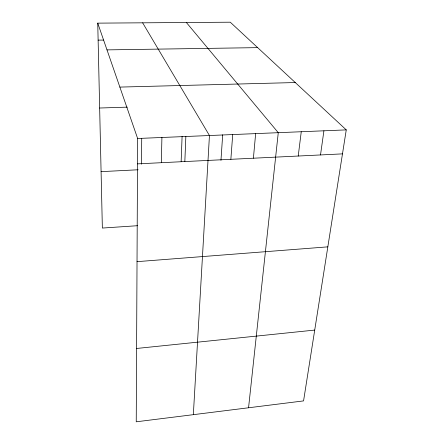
<?xml version="1.0" encoding="UTF-8"?>
<svg xmlns="http://www.w3.org/2000/svg" width="444" height="444" viewBox="0 0 444 444"><rect width="100%" height="100%" fill="white"/><g stroke="black" fill="none" stroke-linecap="round" stroke-linejoin="round"><path stroke-width="0.67" d="M97.741 23.138L137.634 138.484L136.236 421.8L303.563 400.904L346.259 129.881L230.269 22.2L97.741 23.138L102.359 228.061L137.662 225.696M141.514 164.213L141.719 138.506M161.339 162.698L161.916 137.485M181.141 161.61L182.09 136.475M184.837 161.555L185.847 136.497M193.34 414.668L209.446 135.525L142.641 22.822M220.962 160.334L222.683 134.804M230.858 159.313L232.712 134.565M253.402 158.214L255.65 133.616M248.557 407.77L278.271 132.684L186.375 22.511M298.224 156.027L301.254 131.735M320.507 154.945L323.915 130.802M136.597 348.468L314.718 330.081M137.024 261.66L327.827 246.853M101.088 171.645L138.134 169.774M137.507 163.864L342.479 153.874M137.634 138.484L346.259 129.881M99.656 108.02L127.311 107.137M119.858 87.091L295.266 82.545M106.993 49.883L257.664 47.636M98.124 40.132L103.552 40.065"/></g></svg>
